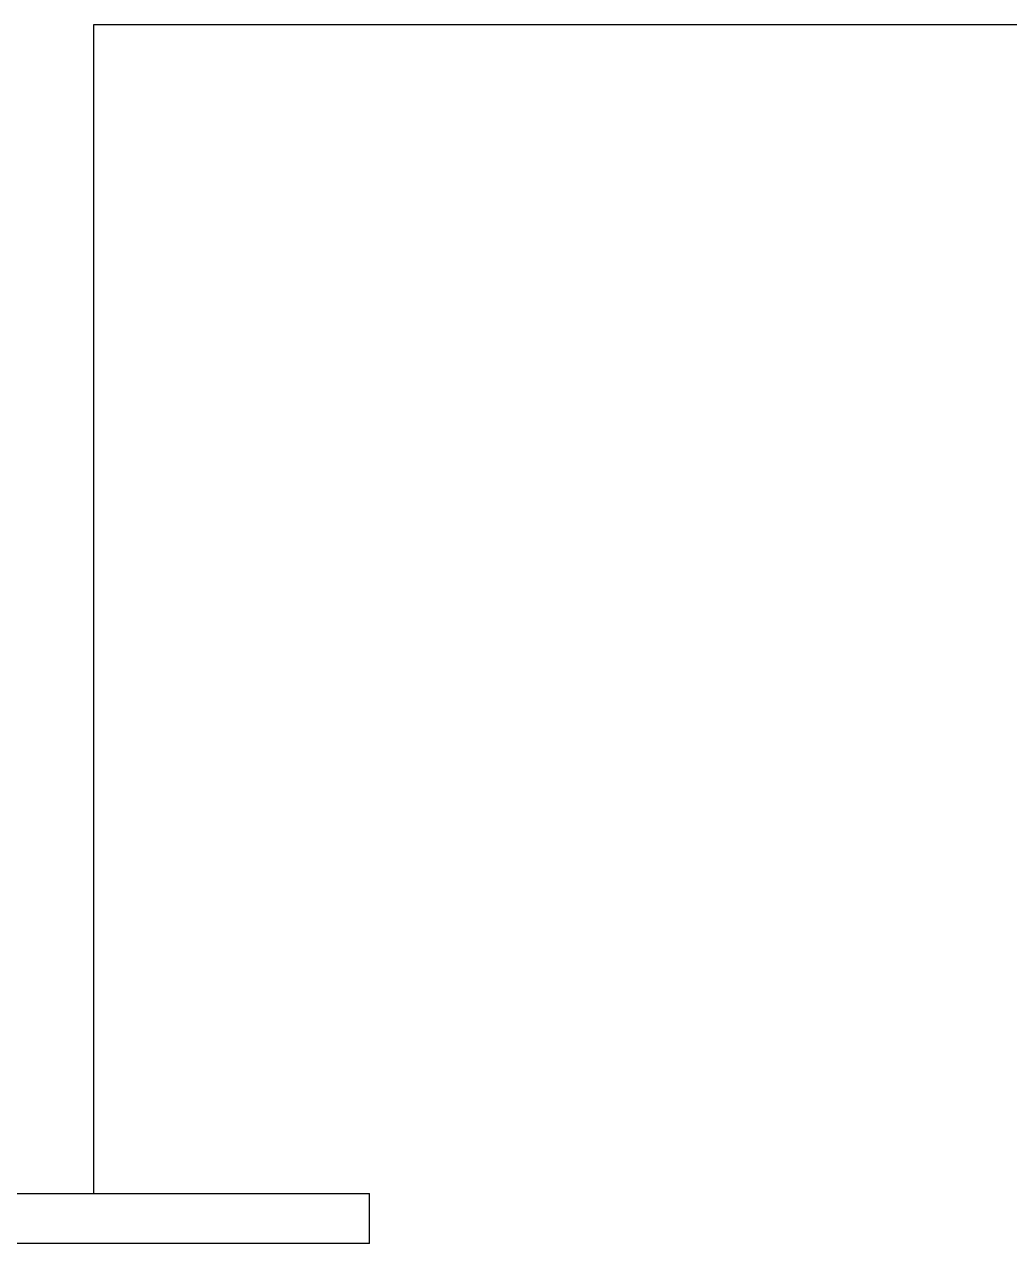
# Model space of a CAD drawing. Header units: millimetres. Extents: x 153 to 4750, y 92 to 3343.
# Drawn here: x 882.7 to 941.7, y 1073.6 to 1146.6 of the extents above; entities that cross this region are included whole.
import ezdxf

# ---------------------------------------------------------------- set-up
doc = ezdxf.new("R2010")
doc.units = ezdxf.units.MM

msp = doc.modelspace()

# ---------------------------------------------------------------- linework, layer by layer
for p, q in [((886.881, 1076.616), (886.881, 1146.616)), ((886.881, 1146.616), (1285.881, 1146.616)), ((878.84, 1076.616), (884.424, 1076.616)), ((884.424, 1076.616), (886.881, 1076.616)), ((886.881, 1076.616), (889.798, 1076.616)), ((889.798, 1076.616), (894.594, 1076.616)), ((894.594, 1076.616), (898.491, 1076.616)), ((898.491, 1076.616), (901.275, 1076.616)), ((901.275, 1076.616), (902.88, 1076.616)), ((902.88, 1076.616), (903.381, 1076.616)), ((903.381, 1073.616), (903.381, 1076.616)), ((884.424, 1073.616), (878.84, 1073.616)), ((889.798, 1073.616), (884.424, 1073.616)), ((894.594, 1073.616), (889.798, 1073.616)), ((898.491, 1073.616), (894.594, 1073.616)), ((901.275, 1073.616), (898.491, 1073.616)), ((902.88, 1073.616), (901.275, 1073.616)), ((903.381, 1073.616), (902.88, 1073.616))]:
    msp.add_line(p, q)

doc.saveas('drawing.dxf')
